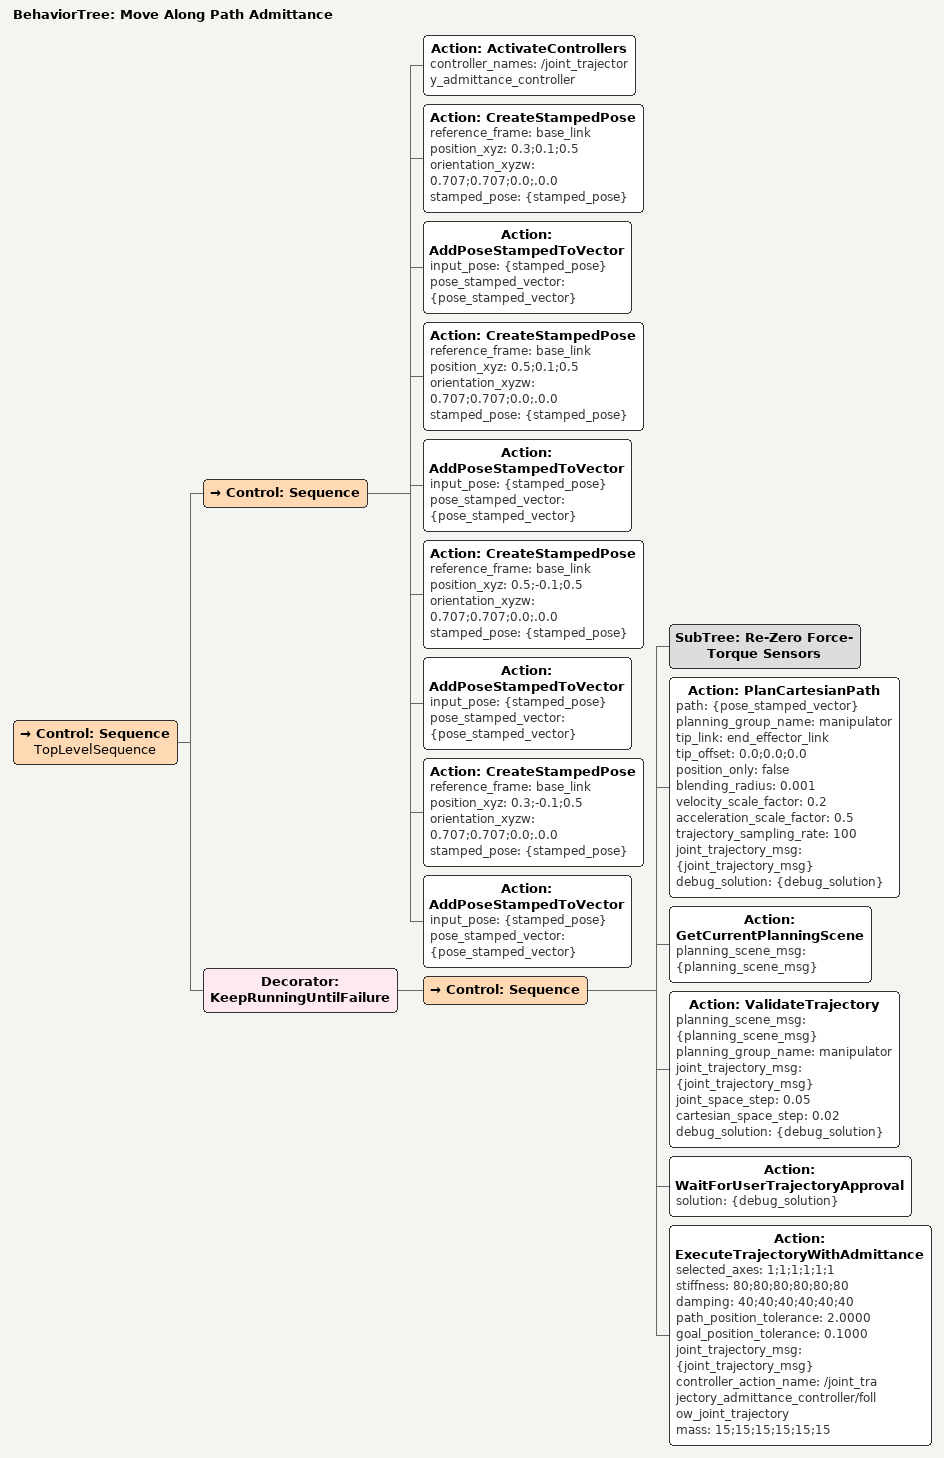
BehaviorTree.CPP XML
<?xml version='1.0' encoding='UTF-8'?>
<root BTCPP_format="4" main_tree_to_execute="Move Along Path Admittance">
  <BehaviorTree ID="Move Along Path Admittance" _description="Moves the robot tip on a rectangular path." _hardcoded="false">
    <Control ID="Sequence" name="TopLevelSequence">
      <Control ID="Sequence">
        <Action ID="ActivateControllers" controller_names="/joint_trajectory_admittance_controller"/>
        <Action ID="CreateStampedPose" reference_frame="base_link" position_xyz="0.3;0.1;0.5" orientation_xyzw="0.707;0.707;0.0;.0.0" stamped_pose="{stamped_pose}"/>
        <Action ID="AddPoseStampedToVector" input_pose="{stamped_pose}" pose_stamped_vector="{pose_stamped_vector}"/>
        <Action ID="CreateStampedPose" reference_frame="base_link" position_xyz="0.5;0.1;0.5" orientation_xyzw="0.707;0.707;0.0;.0.0" stamped_pose="{stamped_pose}"/>
        <Action ID="AddPoseStampedToVector" input_pose="{stamped_pose}" pose_stamped_vector="{pose_stamped_vector}"/>
        <Action ID="CreateStampedPose" reference_frame="base_link" position_xyz="0.5;-0.1;0.5" orientation_xyzw="0.707;0.707;0.0;.0.0" stamped_pose="{stamped_pose}"/>
        <Action ID="AddPoseStampedToVector" input_pose="{stamped_pose}" pose_stamped_vector="{pose_stamped_vector}"/>
        <Action ID="CreateStampedPose" reference_frame="base_link" position_xyz="0.3;-0.1;0.5" orientation_xyzw="0.707;0.707;0.0;.0.0" stamped_pose="{stamped_pose}"/>
        <Action ID="AddPoseStampedToVector" input_pose="{stamped_pose}" pose_stamped_vector="{pose_stamped_vector}"/>
      </Control>
      <Decorator ID="KeepRunningUntilFailure">
        <Control ID="Sequence">
          <SubTree ID="Re-Zero Force-Torque Sensors"/>
          <Action ID="PlanCartesianPath" path="{pose_stamped_vector}" planning_group_name="manipulator" tip_link="end_effector_link" tip_offset="0.0;0.0;0.0" position_only="false" blending_radius="0.001" velocity_scale_factor="0.2" acceleration_scale_factor="0.5" trajectory_sampling_rate="100" joint_trajectory_msg="{joint_trajectory_msg}" debug_solution="{debug_solution}"/>
          <Action ID="GetCurrentPlanningScene" planning_scene_msg="{planning_scene_msg}"/>
          <Action ID="ValidateTrajectory" planning_scene_msg="{planning_scene_msg}" planning_group_name="manipulator" joint_trajectory_msg="{joint_trajectory_msg}" joint_space_step="0.05" cartesian_space_step="0.02" debug_solution="{debug_solution}"/>
          <Action ID="WaitForUserTrajectoryApproval" solution="{debug_solution}"/>
          <Action ID="ExecuteTrajectoryWithAdmittance" selected_axes="1;1;1;1;1;1" stiffness="80;80;80;80;80;80" damping="40;40;40;40;40;40" path_position_tolerance="2.0000" goal_position_tolerance="0.1000" joint_trajectory_msg="{joint_trajectory_msg}" controller_action_name="/joint_trajectory_admittance_controller/follow_joint_trajectory" mass="15;15;15;15;15;15"/>
        </Control>
      </Decorator>
    </Control>
  </BehaviorTree>
</root>
